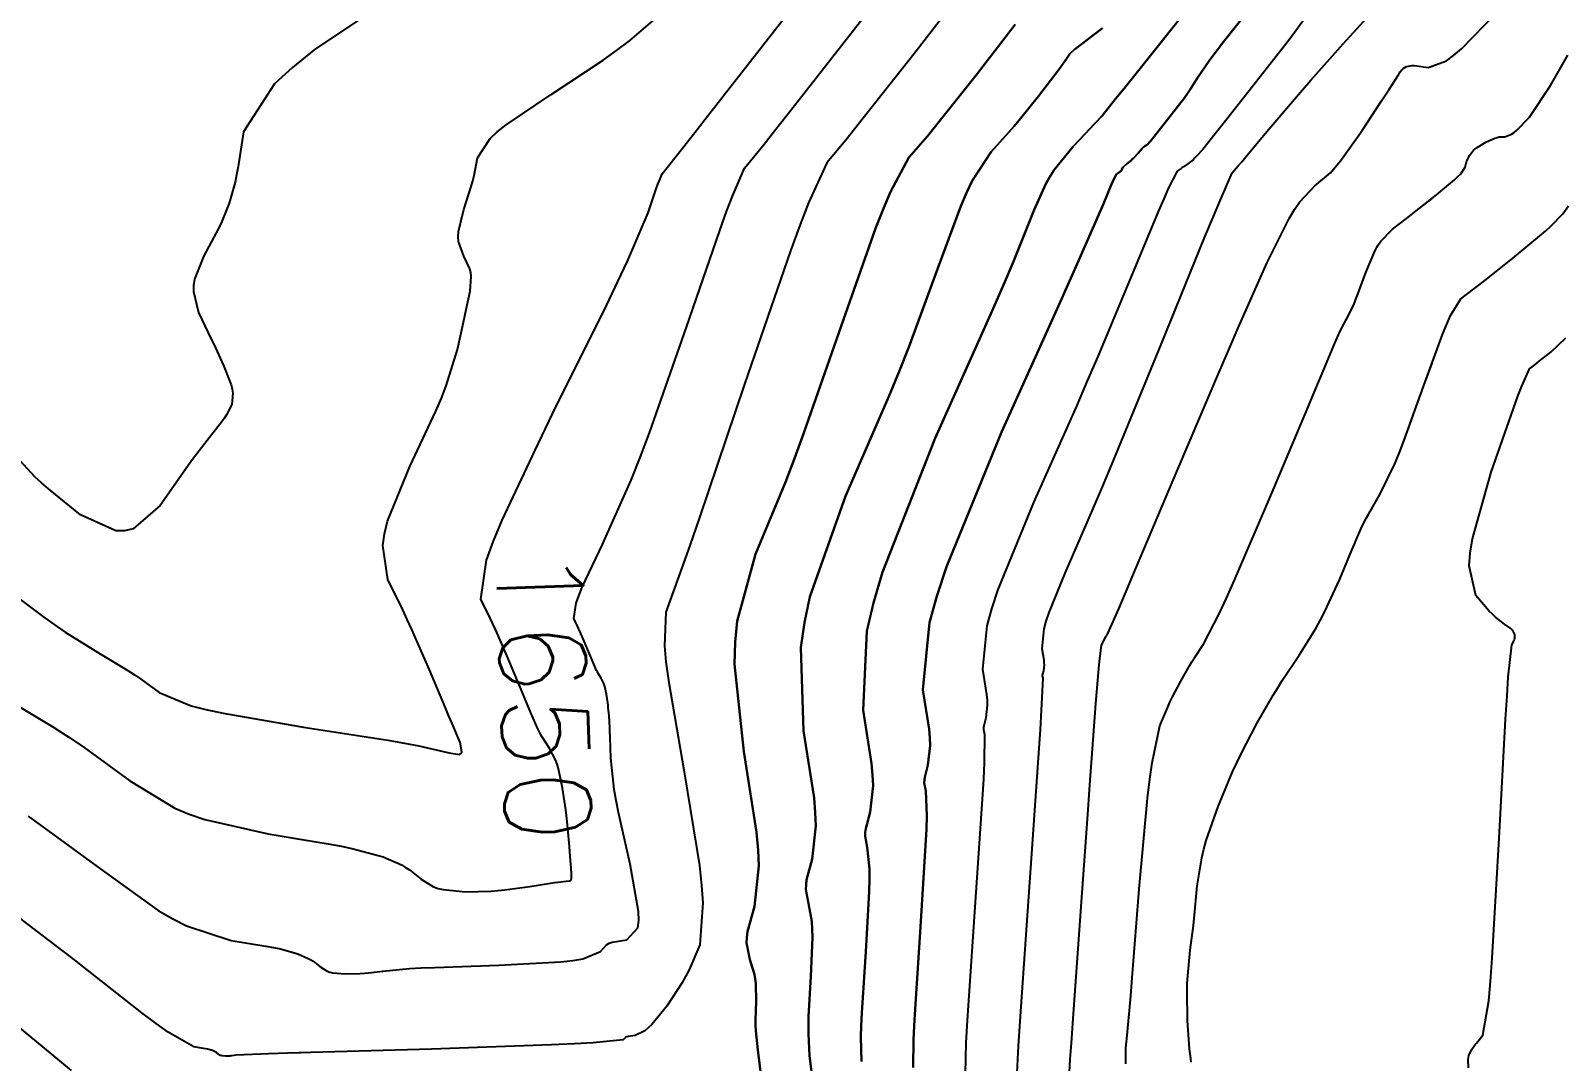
# Model space of a CAD drawing. Header units: metres. Extents: x 837476 to 838477, y 1189012 to 1191014.
# Drawn here: x 837813.5 to 837880.7, y 1190321.2 to 1190366.3 of the extents above; entities that cross this region are included whole.
import ezdxf

# ---------------------------------------------------------------- set-up
doc = ezdxf.new("R2010")
doc.units = ezdxf.units.M
doc.header["$LTSCALE"] = 0.3
doc.layers.add('COTAS 10', color=1, linetype='Continuous')
doc.layers.add('COTAS INT', color=252, linetype='Continuous')
doc.styles.get("Standard").update_dxf_attribs({"font": 'simplex.shx'})

msp = doc.modelspace()

# ---------------------------------------------------------------- linework, layer by layer
at = {"layer": 'COTAS 10'}
for points in [[(837811.466, 1190337.602), (837814.442, 1190335.824), (837815.156, 1190335.367), (837815.822, 1190334.925), (837817.831, 1190333.455), (837819.795, 1190332.265), (837820.432, 1190331.999), (837821.11, 1190331.76), (837823.896, 1190331.129), (837826.525, 1190330.7), (837827.103, 1190330.589), (837827.617, 1190330.482), (837828.932, 1190330.123), (837829.729, 1190329.77), (837829.917, 1190329.666), (837830.09, 1190329.56), (837830.594, 1190329.152), (837831.142, 1190328.809), (837831.343, 1190328.743), (837831.565, 1190328.689), (837832.542, 1190328.599), (837833.653, 1190328.627), (837833.958, 1190328.648), (837834.263, 1190328.675), (837835.358, 1190328.819), (837836.266, 1190328.967), (837836.452, 1190328.994), (837836.611, 1190329.017), (837836.952, 1190329.056), (837837.084, 1190329.068), (837837.11, 1190329.073), (837837.132, 1190329.08), (837837.176, 1190329.113), (837837.188, 1190329.175), (837837.189, 1190329.2), (837837.191, 1190329.229), (837837.19, 1190329.359), (837837.172, 1190329.663), (837837.162, 1190329.802), (837837.15, 1190329.963), (837837.089, 1190330.74), (837836.999, 1190331.673), (837836.969, 1190331.932), (837836.937, 1190332.193), (837836.801, 1190333.139), (837836.619, 1190333.988), (837836.557, 1190334.188), (837836.49, 1190334.372), (837836.206, 1190334.908), (837835.891, 1190335.409), (837835.804, 1190335.57), (837835.716, 1190335.742), (837835.402, 1190336.443), (837835.051, 1190337.294), (837834.94, 1190337.559), (837834.823, 1190337.837), (837834.353, 1190338.95), (837833.869, 1190340.059), (837833.744, 1190340.335), (837833.622, 1190340.597), (837833.215, 1190341.429), (837833.464, 1190343.128), (837833.757, 1190343.936), (837834.147, 1190344.89), (837835.603, 1190347.955), (837836.363, 1190349.556), (837838.738, 1190354.327), (837839.228, 1190355.348), (837839.645, 1190356.238), (837840.549, 1190358.367), (837840.906, 1190359.407), (837840.979, 1190359.611), (837841.041, 1190359.778), (837841.171, 1190360.078), (837842.057, 1190361.2), (837842.595, 1190361.885), (837843.26, 1190362.734), (837846.721, 1190367.154)], [(837824.923, 1190330.961), (837826.525, 1190330.7), (837827.103, 1190330.589), (837827.617, 1190330.482), (837828.932, 1190330.123), (837829.729, 1190329.77), (837829.917, 1190329.666), (837830.09, 1190329.56), (837830.594, 1190329.152), (837831.142, 1190328.809), (837831.343, 1190328.743), (837831.565, 1190328.689), (837832.542, 1190328.599), (837833.653, 1190328.627), (837833.958, 1190328.648), (837834.263, 1190328.675), (837835.358, 1190328.819), (837836.266, 1190328.967), (837836.452, 1190328.994), (837836.611, 1190329.017), (837836.952, 1190329.056), (837837.084, 1190329.068), (837837.11, 1190329.073), (837837.132, 1190329.08), (837837.176, 1190329.113), (837837.188, 1190329.175), (837837.189, 1190329.2), (837837.191, 1190329.229), (837837.19, 1190329.359), (837837.172, 1190329.663), (837837.162, 1190329.802), (837837.15, 1190329.963), (837837.089, 1190330.74), (837836.999, 1190331.673), (837836.969, 1190331.932), (837836.937, 1190332.193), (837836.801, 1190333.139), (837836.619, 1190333.988), (837836.557, 1190334.188), (837836.49, 1190334.372), (837836.206, 1190334.908), (837835.891, 1190335.409), (837835.804, 1190335.57), (837835.716, 1190335.742), (837835.402, 1190336.443), (837835.051, 1190337.294), (837834.94, 1190337.559), (837834.823, 1190337.837), (837834.353, 1190338.95), (837833.869, 1190340.059), (837833.744, 1190340.335), (837833.622, 1190340.597), (837833.215, 1190341.429), (837833.464, 1190343.128), (837833.757, 1190343.936), (837834.147, 1190344.89), (837835.603, 1190347.955), (837836.363, 1190349.556), (837838.738, 1190354.327), (837839.228, 1190355.348), (837839.645, 1190356.238), (837840.549, 1190358.367), (837840.906, 1190359.407), (837840.979, 1190359.611), (837841.041, 1190359.778), (837841.171, 1190360.078), (837842.057, 1190361.2), (837842.595, 1190361.885), (837843.26, 1190362.734), (837846.721, 1190367.154)], [(837849.899, 1190321.147), (837849.879, 1190322.238), (837849.895, 1190322.721), (837849.92, 1190323.282), (837850.088, 1190325.963), (837850.236, 1190328.609), (837850.249, 1190329.149), (837850.249, 1190329.604), (837850.149, 1190330.554), (837850.059, 1190331.033), (837850.067, 1190331.193), (837850.088, 1190331.365), (837850.283, 1190332.084), (837850.41, 1190333.252), (837850.39, 1190333.708), (837850.344, 1190334.221), (837849.979, 1190336.55), (837850.144, 1190340.024), (837850.434, 1190341.259), (837850.83, 1190342.612), (837853.141, 1190348.486), (837855.632, 1190354.063), (837856.141, 1190355.229), (837856.573, 1190356.231), (837857.481, 1190358.486), (837857.986, 1190359.635), (837858.163, 1190359.939), (837858.357, 1190360.239), (837859.191, 1190361.271), (837859.95, 1190362.075), (837860.096, 1190362.23), (837860.214, 1190362.356), (837860.409, 1190362.564), (837860.42, 1190362.577), (837860.422, 1190362.58), (837860.423, 1190362.583), (837860.427, 1190362.588), (837860.429, 1190362.59), (837860.43, 1190362.592), (837860.432, 1190362.594), (837860.438, 1190362.599), (837860.444, 1190362.603), (837860.45, 1190362.608), (837860.452, 1190362.609), (837860.453, 1190362.61), (837860.457, 1190362.612), (837861.049, 1190363.352), (837861.422, 1190363.817), (837861.884, 1190364.396), (837864.307, 1190367.427)], [(837864.307, 1190367.427), (837861.884, 1190364.396), (837861.422, 1190363.817), (837861.049, 1190363.352), (837860.457, 1190362.612), (837860.453, 1190362.61), (837860.452, 1190362.609), (837860.45, 1190362.608), (837860.444, 1190362.603), (837860.438, 1190362.599), (837860.432, 1190362.594), (837860.43, 1190362.592), (837860.429, 1190362.59), (837860.427, 1190362.588), (837860.423, 1190362.583), (837860.422, 1190362.58), (837860.42, 1190362.577), (837860.409, 1190362.564), (837860.214, 1190362.356), (837860.096, 1190362.23), (837859.95, 1190362.075), (837859.191, 1190361.271), (837858.357, 1190360.239), (837858.163, 1190359.939), (837857.986, 1190359.635), (837857.481, 1190358.486), (837856.573, 1190356.231), (837856.141, 1190355.229), (837855.632, 1190354.063), (837853.141, 1190348.486), (837850.83, 1190342.612), (837850.434, 1190341.259), (837850.144, 1190340.024), (837849.979, 1190336.55), (837850.344, 1190334.221), (837850.39, 1190333.708), (837850.41, 1190333.252), (837850.283, 1190332.084), (837850.088, 1190331.365), (837850.067, 1190331.193), (837850.059, 1190331.033), (837850.149, 1190330.554), (837850.249, 1190329.604), (837850.249, 1190329.149), (837850.236, 1190328.609), (837850.088, 1190325.963), (837849.92, 1190323.282), (837849.895, 1190322.721), (837849.879, 1190322.238), (837849.899, 1190321.147)], [(837861.498, 1190321.051), (837861.492, 1190321.511), (837861.496, 1190321.632), (837861.501, 1190321.75), (837861.542, 1190322.153), (837861.658, 1190323.393), (837861.712, 1190324.038), (837861.776, 1190324.815), (837862.084, 1190328.711), (837862.447, 1190332.699), (837862.546, 1190333.534), (837862.643, 1190334.251), (837862.985, 1190335.866), (837863.33, 1190336.686), (837863.429, 1190336.901), (837863.529, 1190337.112), (837863.902, 1190337.832), (837864.288, 1190338.498), (837864.396, 1190338.675), (837864.505, 1190338.848), (837864.903, 1190339.447), (837865.607, 1190340.815), (837865.908, 1190341.473), (837866.256, 1190342.252), (837867.898, 1190346.076), (837869.505, 1190349.891), (837869.83, 1190350.664), (837870.104, 1190351.315), (837870.662, 1190352.644), (837870.885, 1190353.148), (837870.947, 1190353.279), (837871.011, 1190353.407), (837871.242, 1190353.836), (837871.504, 1190354.376), (837871.586, 1190354.573), (837871.672, 1190354.792), (837872.018, 1190355.752), (837872.424, 1190356.71), (837872.548, 1190356.926), (837872.676, 1190357.122), (837873.182, 1190357.651), (837873.806, 1190358.118), (837874.01, 1190358.274), (837874.226, 1190358.442), (837875.116, 1190359.146), (837875.903, 1190359.807), (837876.054, 1190359.948), (837876.177, 1190360.07), (837876.38, 1190360.361), (837876.416, 1190360.544), (837876.434, 1190360.599), (837876.455, 1190360.655), (837876.558, 1190360.874), (837876.746, 1190361.103), (837876.819, 1190361.167), (837876.903, 1190361.23), (837877.284, 1190361.459), (837877.681, 1190361.635), (837877.775, 1190361.665), (837877.862, 1190361.687), (837878.115, 1190361.698), (837878.406, 1190361.805), (837878.516, 1190361.887), (837878.639, 1190361.991), (837879.19, 1190362.559), (837880.115, 1190363.939), (837880.473, 1190364.556), (837880.877, 1190365.276)], [(837861.498, 1190321.051), (837861.492, 1190321.511), (837861.496, 1190321.632), (837861.501, 1190321.75), (837861.542, 1190322.153), (837861.658, 1190323.393), (837861.712, 1190324.038), (837861.776, 1190324.815), (837862.084, 1190328.711), (837862.447, 1190332.699), (837862.546, 1190333.534), (837862.643, 1190334.251), (837862.985, 1190335.866), (837863.33, 1190336.686), (837863.429, 1190336.901), (837863.529, 1190337.112), (837863.902, 1190337.832), (837864.288, 1190338.498), (837864.396, 1190338.675), (837864.505, 1190338.848), (837864.903, 1190339.447), (837865.607, 1190340.815), (837865.908, 1190341.473), (837866.256, 1190342.252), (837867.898, 1190346.076), (837869.505, 1190349.891), (837869.83, 1190350.664), (837870.104, 1190351.315), (837870.662, 1190352.644), (837870.885, 1190353.148), (837870.947, 1190353.279), (837871.011, 1190353.407), (837871.242, 1190353.836), (837871.504, 1190354.376), (837871.586, 1190354.573), (837871.672, 1190354.792), (837872.018, 1190355.752), (837872.424, 1190356.71), (837872.548, 1190356.926), (837872.676, 1190357.122), (837873.182, 1190357.651), (837873.806, 1190358.118), (837874.01, 1190358.274), (837874.226, 1190358.442), (837874.923, 1190358.994)]]:
    msp.add_lwpolyline(points, dxfattribs=at)
at = {"layer": 'COTAS INT'}
for points in [[(837813.371, 1190331.909), (837816.548, 1190329.582), (837819.069, 1190327.777), (837819.703, 1190327.41), (837820.308, 1190327.101), (837822.263, 1190326.463), (837823.789, 1190326.214), (837824.125, 1190326.149), (837824.423, 1190326.087), (837825.187, 1190325.879), (837825.65, 1190325.674), (837825.759, 1190325.613), (837825.859, 1190325.551), (837826.152, 1190325.315), (837826.47, 1190325.115), (837826.587, 1190325.077), (837826.716, 1190325.046), (837827.283, 1190324.993), (837827.928, 1190325.01), (837828.106, 1190325.022), (837828.283, 1190325.038), (837828.919, 1190325.121), (837830.083, 1190325.225), (837830.593, 1190325.253), (837831.184, 1190325.28), (837834, 1190325.378), (837836.72, 1190325.528), (837837.251, 1190325.588), (837837.686, 1190325.657), (837838.457, 1190325.972), (837838.721, 1190326.275), (837838.837, 1190326.336), (837838.972, 1190326.386), (837839.612, 1190326.485), (837840.099, 1190327.014), (837840.137, 1190327.336), (837840.133, 1190327.734), (837839.769, 1190329.802), (837839.25, 1190332.076), (837839.149, 1190332.602), (837839.065, 1190333.084), (837838.93, 1190334.317), (837838.915, 1190334.452), (837838.884, 1190335.391), (837838.876, 1190335.602), (837838.867, 1190335.792), (837838.837, 1190336.301), (837838.802, 1190336.674), (837838.79, 1190336.778), (837838.777, 1190336.882), (837838.723, 1190337.26), (837838.65, 1190337.599), (837838.625, 1190337.679), (837838.598, 1190337.752), (837838.485, 1190337.966), (837838.359, 1190338.166), (837838.324, 1190338.231), (837838.289, 1190338.299), (837838.164, 1190338.579), (837838.023, 1190338.919), (837837.979, 1190339.025), (837837.932, 1190339.136), (837837.745, 1190339.581), (837837.551, 1190340.024), (837837.501, 1190340.134), (837837.453, 1190340.238), (837837.29, 1190340.571), (837837.39, 1190341.249), (837837.507, 1190341.572), (837837.662, 1190341.953), (837838.547, 1190343.817), (837838.595, 1190343.924), (837839.805, 1190346.643), (837840.196, 1190347.631), (837840.606, 1190348.709), (837842.238, 1190353.342), (837843.694, 1190357.584), (837843.992, 1190358.415), (837844.244, 1190359.096), (837844.775, 1190360.316), (837845.636, 1190361.375), (837846.096, 1190361.954), (837846.651, 1190362.658), (837849.458, 1190366.236), (837852.289, 1190369.898)], [(837824.923, 1190325.951), (837825.187, 1190325.879), (837825.65, 1190325.674), (837825.759, 1190325.613), (837825.859, 1190325.551), (837826.152, 1190325.315), (837826.47, 1190325.115), (837826.587, 1190325.077), (837826.716, 1190325.046), (837827.283, 1190324.993), (837827.928, 1190325.01), (837828.106, 1190325.022), (837828.283, 1190325.038), (837828.919, 1190325.121), (837830.083, 1190325.225), (837830.593, 1190325.253), (837831.184, 1190325.28), (837834, 1190325.378), (837836.72, 1190325.528), (837837.251, 1190325.588), (837837.686, 1190325.657), (837838.457, 1190325.972), (837838.721, 1190326.275), (837838.837, 1190326.336), (837838.972, 1190326.386), (837839.612, 1190326.485), (837840.099, 1190327.014), (837840.137, 1190327.336), (837840.133, 1190327.734), (837839.769, 1190329.802), (837839.25, 1190332.076), (837839.149, 1190332.602), (837839.065, 1190333.084), (837838.93, 1190334.317), (837838.915, 1190334.452), (837838.884, 1190335.391), (837838.876, 1190335.602), (837838.867, 1190335.792), (837838.837, 1190336.301), (837838.802, 1190336.674), (837838.79, 1190336.778), (837838.777, 1190336.882), (837838.723, 1190337.26), (837838.65, 1190337.599), (837838.625, 1190337.679), (837838.598, 1190337.752), (837838.485, 1190337.966), (837838.359, 1190338.166), (837838.324, 1190338.231), (837838.289, 1190338.299), (837838.164, 1190338.579), (837838.023, 1190338.919), (837837.979, 1190339.025), (837837.932, 1190339.136), (837837.745, 1190339.581), (837837.551, 1190340.024), (837837.501, 1190340.134), (837837.453, 1190340.238), (837837.29, 1190340.571), (837837.39, 1190341.249), (837837.507, 1190341.572), (837837.662, 1190341.953), (837838.547, 1190343.817), (837838.595, 1190343.924), (837839.805, 1190346.643), (837840.196, 1190347.631), (837840.606, 1190348.709), (837842.238, 1190353.342), (837843.694, 1190357.584), (837843.992, 1190358.415), (837844.244, 1190359.096), (837844.775, 1190360.316), (837845.636, 1190361.375), (837846.096, 1190361.954), (837846.651, 1190362.658), (837849.458, 1190366.236), (837852.289, 1190369.898)], [(837830.806, 1190368.798), (837825.904, 1190365.512), (837824.949, 1190364.736), (837824.169, 1190364.019), (837822.805, 1190361.917), (837822.572, 1190360.388), (837822.506, 1190360.033), (837822.438, 1190359.708), (837822.186, 1190358.78), (837821.858, 1190357.98), (837821.742, 1190357.736), (837821.616, 1190357.482), (837821.071, 1190356.48), (837820.661, 1190355.45), (837820.619, 1190355.178), (837820.609, 1190354.911), (837820.833, 1190353.995), (837821.262, 1190353.103), (837821.382, 1190352.851), (837821.502, 1190352.597), (837821.938, 1190351.664), (837822.261, 1190350.827), (837822.309, 1190350.634), (837822.34, 1190350.457), (837822.302, 1190349.96), (837822.059, 1190349.502), (837821.959, 1190349.35), (837821.846, 1190349.188), (837821.321, 1190348.511), (837820.615, 1190347.6), (837820.388, 1190347.29), (837820.146, 1190346.954), (837819.158, 1190345.53), (837817.965, 1190344.502), (837817.596, 1190344.416), (837817.209, 1190344.415), (837815.667, 1190345.126), (837814.253, 1190346.263), (837813.946, 1190346.53), (837813.676, 1190346.777), (837813.009, 1190347.494)], [(837830.806, 1190368.798), (837825.904, 1190365.512), (837824.949, 1190364.736), (837824.169, 1190364.019), (837822.805, 1190361.917), (837822.572, 1190360.388), (837822.506, 1190360.033), (837822.438, 1190359.708), (837822.186, 1190358.78), (837821.858, 1190357.98), (837821.742, 1190357.736), (837821.616, 1190357.482), (837821.071, 1190356.48), (837820.661, 1190355.45), (837820.619, 1190355.178), (837820.609, 1190354.911), (837820.833, 1190353.995)], [(837854.322, 1190368.068), (837852.196, 1190365.318), (837850.042, 1190362.583), (837849.596, 1190362.023), (837849.214, 1190361.55), (837848.379, 1190360.555), (837847.577, 1190358.803), (837847.217, 1190357.852), (837846.797, 1190356.699), (837844.78, 1190350.852), (837842.784, 1190344.96), (837842.377, 1190343.779), (837842.034, 1190342.792), (837841.32, 1190340.852), (837841.261, 1190339.372), (837841.33, 1190338.675), (837841.436, 1190337.853), (837842.129, 1190333.847), (837842.802, 1190329.752), (837842.896, 1190328.875), (837842.95, 1190328.109), (837842.81, 1190326.266), (837842.344, 1190325.173), (837842.192, 1190324.88), (837842.031, 1190324.59), (837841.366, 1190323.576), (837840.711, 1190322.777), (837840.555, 1190322.624), (837840.41, 1190322.499), (837839.979, 1190322.293), (837839.68, 1190322.255), (837839.619, 1190322.236), (837839.567, 1190322.214), (837839.456, 1190322.107), (837838.136, 1190321.965), (837837.321, 1190321.922), (837836.312, 1190321.877), (837831.047, 1190321.701), (837825.758, 1190321.544), (837824.733, 1190321.512), (837823.9, 1190321.484), (837822.479, 1190321.424), (837822.302, 1190321.4), (837822.253, 1190321.396), (837822.204, 1190321.393), (837822.025, 1190321.388), (837821.867, 1190321.403), (837821.831, 1190321.411), (837821.799, 1190321.422), (837821.71, 1190321.477), (837821.629, 1190321.543), (837821.601, 1190321.56), (837821.571, 1190321.577), (837821.442, 1190321.634), (837821.23, 1190321.692), (837821.147, 1190321.709), (837821.053, 1190321.727), (837820.629, 1190321.796), (837819.507, 1190322.441), (837818.973, 1190322.821), (837818.344, 1190323.289), (837815.265, 1190325.709), (837811.508, 1190328.558)], [(837854.322, 1190368.068), (837852.196, 1190365.318), (837850.042, 1190362.583), (837849.596, 1190362.023), (837849.214, 1190361.55), (837848.379, 1190360.555), (837847.577, 1190358.803), (837847.217, 1190357.852), (837846.797, 1190356.699), (837844.78, 1190350.852), (837842.784, 1190344.96), (837842.377, 1190343.779), (837842.034, 1190342.792), (837841.32, 1190340.852), (837841.261, 1190339.372), (837841.33, 1190338.675), (837841.436, 1190337.853), (837842.129, 1190333.847), (837842.802, 1190329.752), (837842.896, 1190328.875), (837842.95, 1190328.109), (837842.81, 1190326.266), (837842.344, 1190325.173), (837842.192, 1190324.88), (837842.031, 1190324.59), (837841.366, 1190323.576), (837840.711, 1190322.777), (837840.555, 1190322.624), (837840.41, 1190322.499), (837839.979, 1190322.293), (837839.68, 1190322.255), (837839.619, 1190322.236), (837839.567, 1190322.214), (837839.456, 1190322.107), (837838.136, 1190321.965), (837837.321, 1190321.922), (837836.312, 1190321.877), (837831.047, 1190321.701), (837825.758, 1190321.544), (837824.923, 1190321.518)], [(837852.171, 1190320.889), (837852.183, 1190322.107), (837852.212, 1190322.716), (837852.252, 1190323.443), (837852.492, 1190327.051), (837852.717, 1190330.629), (837852.749, 1190331.338), (837852.767, 1190331.924), (837852.721, 1190333.02), (837852.655, 1190333.375), (837852.66, 1190333.493), (837852.676, 1190333.62), (837852.82, 1190334.151), (837852.914, 1190335.014), (837852.899, 1190335.351), (837852.865, 1190335.73), (837852.595, 1190337.45), (837852.889, 1190340.398), (837853.212, 1190341.55), (837853.638, 1190342.847), (837856.05, 1190348.748), (837858.616, 1190354.45), (837859.14, 1190355.623), (837859.584, 1190356.62), (837860.511, 1190358.753), (837860.843, 1190359.551), (837860.91, 1190359.706), (837860.966, 1190359.833), (837861.082, 1190360.053), (837861.134, 1190360.091), (837861.15, 1190360.102), (837861.167, 1190360.114), (837861.236, 1190360.16), (837861.295, 1190360.208), (837861.306, 1190360.221), (837861.314, 1190360.234), (837861.326, 1190360.28), (837861.358, 1190360.343), (837861.379, 1190360.366), (837861.405, 1190360.391), (837861.544, 1190360.505), (837861.724, 1190360.657), (837861.777, 1190360.707), (837861.83, 1190360.76), (837862.032, 1190360.98), (837862.206, 1190361.176), (837862.242, 1190361.213), (837862.273, 1190361.244), (837862.341, 1190361.294), (837862.381, 1190361.308), (837862.393, 1190361.316), (837862.406, 1190361.325), (837862.46, 1190361.37), (837862.647, 1190361.592), (837862.744, 1190361.713), (837862.861, 1190361.859), (837863.446, 1190362.599), (837864.062, 1190363.408), (837864.198, 1190363.598), (837864.319, 1190363.772), (837864.633, 1190364.277), (837865.185, 1190365.076), (837865.456, 1190365.435), (837865.778, 1190365.855), (837867.368, 1190367.871)], [(837867.368, 1190367.871), (837865.778, 1190365.855), (837865.456, 1190365.435), (837865.185, 1190365.076), (837864.633, 1190364.277), (837864.319, 1190363.772), (837864.198, 1190363.598), (837864.062, 1190363.408), (837863.446, 1190362.599), (837862.861, 1190361.859), (837862.744, 1190361.713), (837862.647, 1190361.592), (837862.46, 1190361.37), (837862.406, 1190361.325), (837862.393, 1190361.316), (837862.381, 1190361.308), (837862.341, 1190361.294), (837862.273, 1190361.244), (837862.242, 1190361.213), (837862.206, 1190361.176), (837862.032, 1190360.98), (837861.83, 1190360.76), (837861.777, 1190360.707), (837861.724, 1190360.657), (837861.544, 1190360.505), (837861.405, 1190360.391), (837861.379, 1190360.366), (837861.358, 1190360.343), (837861.326, 1190360.28), (837861.314, 1190360.234), (837861.306, 1190360.221), (837861.295, 1190360.208), (837861.236, 1190360.16), (837861.167, 1190360.114), (837861.15, 1190360.102), (837861.134, 1190360.091), (837861.082, 1190360.053), (837860.966, 1190359.833), (837860.91, 1190359.706), (837860.843, 1190359.551), (837860.511, 1190358.753), (837859.584, 1190356.62), (837859.14, 1190355.623), (837858.616, 1190354.45), (837856.05, 1190348.748), (837853.638, 1190342.847), (837853.212, 1190341.55), (837852.889, 1190340.398), (837852.595, 1190337.45), (837852.865, 1190335.73), (837852.899, 1190335.351), (837852.914, 1190335.014), (837852.82, 1190334.151), (837852.676, 1190333.62), (837852.66, 1190333.493), (837852.655, 1190333.375), (837852.721, 1190333.02), (837852.767, 1190331.924), (837852.749, 1190331.338), (837852.717, 1190330.629), (837852.492, 1190327.051), (837852.252, 1190323.443), (837852.212, 1190322.716), (837852.183, 1190322.107), (837852.171, 1190320.889)], [(837811.893, 1190342.237), (837813.988, 1190340.678), (837814.503, 1190340.314), (837814.99, 1190339.981), (837816.516, 1190339.021), (837817.731, 1190338.295), (837818.022, 1190338.108), (837818.294, 1190337.928), (837819.115, 1190337.328), (837820.52, 1190336.752), (837821.161, 1190336.587), (837821.911, 1190336.42), (837825.53, 1190335.795), (837829.131, 1190335.235), (837829.871, 1190335.108), (837830.498, 1190334.994), (837831.832, 1190334.686), (837832.273, 1190334.616), (837832.336, 1190334.652), (837832.375, 1190334.713), (837832.303, 1190335.134), (837831.953, 1190335.974), (837831.816, 1190336.3), (837831.662, 1190336.665), (837830.961, 1190338.32), (837830.187, 1190340.095), (837829.986, 1190340.536), (837829.792, 1190340.955), (837829.139, 1190342.287), (837828.913, 1190343.771), (837828.987, 1190344.285), (837829.12, 1190344.844), (837830.095, 1190347.239), (837831.245, 1190349.66), (837831.489, 1190350.236), (837831.701, 1190350.771), (837832.194, 1190352.365), (837832.45, 1190353.565), (837832.511, 1190353.852), (837832.569, 1190354.12), (837832.744, 1190354.922), (837832.792, 1190355.569), (837832.769, 1190355.738), (837832.73, 1190355.903), (837832.462, 1190356.463), (837832.238, 1190357.101), (837832.227, 1190357.315), (837832.24, 1190357.546), (837832.471, 1190358.514), (837832.793, 1190359.514), (837832.863, 1190359.765), (837832.923, 1190360.004), (837833.071, 1190360.772), (837833.62, 1190361.62), (837833.935, 1190361.909), (837834.32, 1190362.221), (837836.295, 1190363.545), (837838.584, 1190365.048), (837839.167, 1190365.473), (837839.727, 1190365.902), (837841.567, 1190367.482)], [(837824.923, 1190335.9), (837825.53, 1190335.795), (837829.131, 1190335.235), (837829.871, 1190335.108), (837830.498, 1190334.994), (837831.832, 1190334.686), (837832.273, 1190334.616), (837832.336, 1190334.652), (837832.375, 1190334.713), (837832.303, 1190335.134), (837831.953, 1190335.974), (837831.816, 1190336.3), (837831.662, 1190336.665), (837830.961, 1190338.32), (837830.187, 1190340.095), (837829.986, 1190340.536), (837829.792, 1190340.955), (837829.139, 1190342.287), (837828.913, 1190343.771), (837828.987, 1190344.285), (837829.12, 1190344.844), (837830.095, 1190347.239), (837831.245, 1190349.66), (837831.489, 1190350.236), (837831.701, 1190350.771), (837832.194, 1190352.365), (837832.45, 1190353.565), (837832.511, 1190353.852), (837832.569, 1190354.12), (837832.744, 1190354.922), (837832.792, 1190355.569), (837832.769, 1190355.738), (837832.73, 1190355.903), (837832.462, 1190356.463), (837832.238, 1190357.101), (837832.227, 1190357.315), (837832.24, 1190357.546), (837832.471, 1190358.514), (837832.793, 1190359.514), (837832.863, 1190359.765), (837832.923, 1190360.004), (837833.071, 1190360.772), (837833.62, 1190361.62), (837833.935, 1190361.909), (837834.32, 1190362.221), (837836.295, 1190363.545), (837838.584, 1190365.048), (837839.167, 1190365.473), (837839.727, 1190365.902), (837841.567, 1190367.482)], [(837856.716, 1190320.373), (837856.79, 1190321.845), (837856.845, 1190322.707), (837856.916, 1190323.765), (837857.299, 1190329.227), (837857.679, 1190334.67), (837857.749, 1190335.716), (837857.802, 1190336.562), (837857.865, 1190337.953), (837857.846, 1190338.057), (837857.847, 1190338.092), (837857.852, 1190338.129), (837857.894, 1190338.284), (837857.922, 1190338.538), (837857.917, 1190338.636), (837857.908, 1190338.748), (837857.828, 1190339.252), (837857.915, 1190340.117), (837858.009, 1190340.454), (837858.134, 1190340.835), (837858.842, 1190342.566), (837860.037, 1190345.326), (837860.47, 1190346.355), (837860.947, 1190347.5), (837863.037, 1190352.593), (837864.963, 1190357.302), (837865.335, 1190358.205), (837865.639, 1190358.933), (837866.155, 1190360.115), (837866.427, 1190360.421), (837866.577, 1190360.597), (837866.758, 1190360.812), (837867.682, 1190361.922), (837868.884, 1190363.345), (837869.24, 1190363.759), (837869.607, 1190364.181), (837871.02, 1190365.776), (837872.224, 1190367.091)], [(837856.716, 1190320.373), (837856.79, 1190321.845), (837856.845, 1190322.707), (837856.916, 1190323.765), (837857.299, 1190329.227), (837857.679, 1190334.67), (837857.749, 1190335.716), (837857.802, 1190336.562), (837857.865, 1190337.953), (837857.846, 1190338.057), (837857.847, 1190338.092), (837857.852, 1190338.129), (837857.894, 1190338.284), (837857.922, 1190338.538), (837857.917, 1190338.636), (837857.908, 1190338.748), (837857.828, 1190339.252), (837857.915, 1190340.117), (837858.009, 1190340.454), (837858.134, 1190340.835), (837858.842, 1190342.566), (837860.037, 1190345.326), (837860.47, 1190346.355), (837860.947, 1190347.5), (837863.037, 1190352.593), (837864.963, 1190357.302), (837865.335, 1190358.205), (837865.639, 1190358.933), (837866.155, 1190360.115), (837866.427, 1190360.421), (837866.577, 1190360.597), (837866.758, 1190360.812), (837867.682, 1190361.922), (837868.884, 1190363.345), (837869.24, 1190363.759), (837869.607, 1190364.181), (837871.02, 1190365.776), (837872.224, 1190367.091)], [(837858.989, 1190320.115), (837859.061, 1190321.256), (837859.109, 1190321.956), (837859.169, 1190322.821), (837859.489, 1190327.33), (837859.839, 1190332.194), (837859.919, 1190333.282), (837859.99, 1190334.259), (837860.186, 1190336.856), (837860.312, 1190338.383), (837860.341, 1190338.685), (837860.366, 1190338.934), (837860.434, 1190339.399), (837860.484, 1190339.518), (837860.498, 1190339.55), (837860.513, 1190339.58), (837860.567, 1190339.685), (837860.623, 1190339.782), (837860.639, 1190339.807), (837860.655, 1190339.833), (837860.712, 1190339.92), (837861.186, 1190341.001), (837861.464, 1190341.652), (837861.806, 1190342.457), (837863.571, 1190346.636), (837865.531, 1190351.251), (837865.995, 1190352.329), (837866.425, 1190353.322), (837867.696, 1190356.189), (837868.655, 1190358.107), (837868.889, 1190358.501), (837869.108, 1190358.836), (837869.787, 1190359.551), (837870.462, 1190360.122), (837870.68, 1190360.366), (837870.911, 1190360.647), (837871.858, 1190361.975), (837872.711, 1190363.272), (837872.883, 1190363.535), (837873.028, 1190363.756), (837873.317, 1190364.206), (837873.415, 1190364.366), (837873.438, 1190364.404), (837873.459, 1190364.44), (837873.523, 1190364.547), (837873.597, 1190364.636), (837873.625, 1190364.661), (837873.657, 1190364.685), (837873.8, 1190364.771), (837874.047, 1190364.817), (837874.143, 1190364.816), (837874.252, 1190364.808), (837874.75, 1190364.731), (837875.561, 1190365.028), (837875.867, 1190365.256), (837876.21, 1190365.547), (837877.744, 1190367.128)], [(837856.641, 1190366.618), (837856.354, 1190366.238), (837854.934, 1190364.4), (837853.433, 1190362.507), (837853.096, 1190362.092), (837852.793, 1190361.725), (837851.983, 1190360.794), (837851.17, 1190359.281), (837850.866, 1190358.548), (837850.526, 1190357.677), (837849.014, 1190353.397), (837847.38, 1190348.717), (837846.965, 1190347.595), (837846.566, 1190346.549), (837845.26, 1190343.397), (837844.45, 1190340.452), (837844.365, 1190339.536), (837844.339, 1190338.577), (837844.746, 1190334.748), (837845.302, 1190331.203), (837845.371, 1190330.422), (837845.403, 1190329.729), (837845.209, 1190327.95), (837844.913, 1190326.856), (837844.88, 1190326.595), (837844.868, 1190326.351), (837845.004, 1190325.621), (837845.214, 1190324.966), (837845.249, 1190324.771), (837845.274, 1190324.568), (837845.281, 1190323.786), (837845.256, 1190322.96), (837845.261, 1190322.73), (837845.272, 1190322.5), (837845.354, 1190321.664), (837845.479, 1190320.712)], [(837845.479, 1190320.712), (837845.354, 1190321.664), (837845.272, 1190322.5), (837845.261, 1190322.73), (837845.256, 1190322.96), (837845.281, 1190323.786), (837845.274, 1190324.568), (837845.249, 1190324.771), (837845.214, 1190324.966), (837845.004, 1190325.621), (837844.868, 1190326.351), (837844.88, 1190326.595), (837844.913, 1190326.856), (837845.209, 1190327.95), (837845.403, 1190329.729), (837845.371, 1190330.422), (837845.302, 1190331.203), (837844.746, 1190334.748), (837844.339, 1190338.577), (837844.365, 1190339.536), (837844.45, 1190340.452), (837845.26, 1190343.397), (837846.566, 1190346.549), (837846.965, 1190347.595), (837847.38, 1190348.717), (837849.014, 1190353.397), (837850.526, 1190357.677), (837850.866, 1190358.548), (837851.17, 1190359.281), (837851.983, 1190360.794), (837852.793, 1190361.725), (837853.096, 1190362.092), (837853.433, 1190362.507), (837854.934, 1190364.4), (837856.354, 1190366.238), (837856.641, 1190366.618)], [(837860.479, 1190366.463), (837860.069, 1190366.154), (837859.665, 1190365.843), (837859.247, 1190365.521), (837859.08, 1190365.372), (837859.04, 1190365.329), (837859.004, 1190365.285), (837858.895, 1190365.118), (837858.652, 1190364.762), (837858.531, 1190364.599), (837858.387, 1190364.408), (837857.671, 1190363.482), (837856.824, 1190362.431), (837856.596, 1190362.161), (837856.372, 1190361.9), (837855.587, 1190361.033), (837854.763, 1190359.76), (837854.514, 1190359.244), (837854.256, 1190358.656), (837853.247, 1190355.941), (837851.977, 1190352.474), (837851.553, 1190351.412), (837851.099, 1190350.306), (837849.2, 1190345.941), (837847.64, 1190341.532), (837847.4, 1190340.398), (837847.242, 1190339.3), (837847.362, 1190335.649), (837847.823, 1190332.712), (837847.88, 1190332.065), (837847.907, 1190331.49), (837847.746, 1190330.017), (837847.5, 1190329.111), (837847.473, 1190328.894), (837847.464, 1190328.692), (837847.576, 1190328.087), (837847.732, 1190327.285), (837847.749, 1190326.96), (837847.755, 1190326.589), (837847.684, 1190324.874), (837847.588, 1190323.121), (837847.578, 1190322.725), (837847.575, 1190322.369), (837847.626, 1190321.406), (837847.77, 1190320.262)], [(837847.77, 1190320.262), (837847.626, 1190321.406), (837847.575, 1190322.369), (837847.578, 1190322.725), (837847.588, 1190323.121), (837847.684, 1190324.874), (837847.755, 1190326.589), (837847.749, 1190326.96), (837847.732, 1190327.285), (837847.576, 1190328.087), (837847.464, 1190328.692), (837847.473, 1190328.894), (837847.5, 1190329.111), (837847.746, 1190330.017), (837847.907, 1190331.49), (837847.88, 1190332.065), (837847.823, 1190332.712), (837847.362, 1190335.649), (837847.242, 1190339.3), (837847.4, 1190340.398), (837847.64, 1190341.532), (837849.2, 1190345.941), (837851.099, 1190350.306), (837851.553, 1190351.412), (837851.977, 1190352.474), (837853.247, 1190355.941), (837854.256, 1190358.656), (837854.514, 1190359.244), (837854.763, 1190359.76), (837855.587, 1190361.033), (837856.372, 1190361.9), (837856.596, 1190362.161), (837856.824, 1190362.431), (837857.671, 1190363.482), (837858.387, 1190364.408), (837858.531, 1190364.599), (837858.652, 1190364.762), (837858.895, 1190365.118), (837859.004, 1190365.285), (837859.04, 1190365.329), (837859.08, 1190365.372), (837859.247, 1190365.521), (837859.665, 1190365.843), (837860.069, 1190366.154), (837860.479, 1190366.463)], [(837869.323, 1190366.86), (837868.947, 1190366.337), (837868.742, 1190366.068), (837868.493, 1190365.744), (837867.229, 1190364.126), (837865.924, 1190362.469), (837865.649, 1190362.122), (837865.412, 1190361.823), (837864.866, 1190361.145), (837864.583, 1190360.826), (837864.511, 1190360.754), (837864.443, 1190360.688), (837864.219, 1190360.51), (837864.023, 1190360.378), (837863.972, 1190360.343), (837863.922, 1190360.308), (837863.753, 1190360.185), (837863.352, 1190359.421), (837863.156, 1190358.981), (837862.923, 1190358.442), (837861.774, 1190355.673), (837860.265, 1190352.06), (837859.805, 1190350.989), (837859.327, 1190349.888), (837857.446, 1190345.657), (837855.886, 1190341.841), (837855.61, 1190341.002), (837855.402, 1190340.257), (837855.212, 1190338.351), (837855.386, 1190337.239), (837855.408, 1190336.994), (837855.418, 1190336.776), (837855.357, 1190336.217), (837855.264, 1190335.874), (837855.254, 1190335.792), (837855.25, 1190335.716), (837855.293, 1190335.486), (837855.285, 1190334.243), (837855.249, 1190333.527), (837855.198, 1190332.649), (837854.895, 1190328.139), (837854.584, 1190323.604), (837854.529, 1190322.711), (837854.486, 1190321.976), (837854.444, 1190320.631)], [(837869.323, 1190366.86), (837868.947, 1190366.337), (837868.742, 1190366.068), (837868.493, 1190365.744), (837867.229, 1190364.126), (837865.924, 1190362.469), (837865.649, 1190362.122), (837865.412, 1190361.823), (837864.866, 1190361.145), (837864.583, 1190360.826), (837864.511, 1190360.754), (837864.443, 1190360.688), (837864.219, 1190360.51), (837864.023, 1190360.378), (837863.972, 1190360.343), (837863.922, 1190360.308), (837863.753, 1190360.185), (837863.352, 1190359.421), (837863.156, 1190358.981), (837862.923, 1190358.442), (837861.774, 1190355.673), (837860.265, 1190352.06), (837859.805, 1190350.989), (837859.327, 1190349.888), (837857.446, 1190345.657), (837855.886, 1190341.841), (837855.61, 1190341.002), (837855.402, 1190340.257), (837855.212, 1190338.351), (837855.386, 1190337.239), (837855.408, 1190336.994), (837855.418, 1190336.776), (837855.357, 1190336.217), (837855.264, 1190335.874), (837855.254, 1190335.792), (837855.25, 1190335.716), (837855.293, 1190335.486), (837855.285, 1190334.243), (837855.249, 1190333.527), (837855.198, 1190332.649), (837854.895, 1190328.139), (837854.584, 1190323.604), (837854.529, 1190322.711), (837854.486, 1190321.976), (837854.444, 1190320.631)], [(837858.989, 1190320.115), (837859.061, 1190321.256), (837859.109, 1190321.956), (837859.169, 1190322.821), (837859.489, 1190327.33), (837859.839, 1190332.194), (837859.919, 1190333.282), (837859.99, 1190334.259), (837860.186, 1190336.856), (837860.312, 1190338.383), (837860.341, 1190338.685), (837860.366, 1190338.934), (837860.434, 1190339.399), (837860.484, 1190339.518), (837860.498, 1190339.55), (837860.513, 1190339.58), (837860.567, 1190339.685), (837860.623, 1190339.782), (837860.639, 1190339.807), (837860.655, 1190339.833), (837860.712, 1190339.92), (837861.186, 1190341.001), (837861.464, 1190341.652), (837861.806, 1190342.457), (837863.571, 1190346.636), (837865.531, 1190351.251), (837865.995, 1190352.329), (837866.425, 1190353.322), (837867.696, 1190356.189), (837868.655, 1190358.107), (837868.889, 1190358.501), (837869.108, 1190358.836), (837869.787, 1190359.551), (837870.462, 1190360.122), (837870.68, 1190360.366), (837870.911, 1190360.647), (837871.858, 1190361.975), (837872.711, 1190363.272), (837872.883, 1190363.535), (837873.028, 1190363.756), (837873.317, 1190364.206), (837873.415, 1190364.366), (837873.438, 1190364.404), (837873.459, 1190364.44), (837873.523, 1190364.547), (837873.597, 1190364.636), (837873.625, 1190364.661), (837873.657, 1190364.685), (837873.8, 1190364.771), (837874.047, 1190364.817), (837874.143, 1190364.816), (837874.252, 1190364.808), (837874.75, 1190364.731), (837874.923, 1190364.795)], [(837864.366, 1190321.121), (837864.324, 1190321.408), (837864.287, 1190321.712), (837864.196, 1190322.945), (837864.18, 1190324.234), (837864.19, 1190324.573), (837864.207, 1190324.904), (837864.319, 1190326.033), (837864.46, 1190327.123), (837864.495, 1190327.428), (837864.527, 1190327.736), (837864.629, 1190328.862), (837864.822, 1190330.087), (837864.912, 1190330.457), (837865.019, 1190330.84), (837865.537, 1190332.333), (837866.177, 1190333.853), (837866.36, 1190334.253), (837866.546, 1190334.643), (837867.237, 1190335.979), (837867.953, 1190337.214), (837868.154, 1190337.542), (837868.356, 1190337.864), (837869.094, 1190338.974), (837869.82, 1190340.136), (837870.014, 1190340.491), (837870.206, 1190340.859), (837870.873, 1190342.305), (837871.408, 1190343.577), (837871.517, 1190343.835), (837871.608, 1190344.052), (837871.794, 1190344.495), (837871.967, 1190344.834), (837872.051, 1190344.986), (837872.149, 1190345.162), (837872.634, 1190346.009), (837873.285, 1190347.355), (837873.49, 1190347.847), (837873.705, 1190348.391), (837874.568, 1190350.785), (837875.383, 1190353.03), (837875.567, 1190353.48), (837875.734, 1190353.855), (837876.189, 1190354.588), (837876.741, 1190355.009), (837876.969, 1190355.188), (837877.23, 1190355.393), (837878.445, 1190356.359), (837879.651, 1190357.353), (837879.908, 1190357.576), (837880.13, 1190357.776), (837880.651, 1190358.312), (837880.906, 1190358.671)], [(837876.514, 1190320.876), (837876.507, 1190321.245), (837876.518, 1190321.333), (837876.535, 1190321.416), (837876.646, 1190321.665), (837876.814, 1190321.893), (837876.866, 1190321.961), (837876.922, 1190322.033), (837877.148, 1190322.311), (837877.406, 1190323.812), (837877.483, 1190324.654), (837877.561, 1190325.682), (837877.865, 1190330.932), (837878.145, 1190336.163), (837878.208, 1190337.178), (837878.266, 1190338.004), (837878.427, 1190339.425), (837878.52, 1190339.613), (837878.536, 1190339.663), (837878.547, 1190339.711), (837878.552, 1190339.878), (837878.468, 1190340.043), (837878.423, 1190340.091), (837878.369, 1190340.14), (837878.098, 1190340.324), (837877.704, 1190340.633), (837877.573, 1190340.759), (837877.432, 1190340.904), (837876.845, 1190341.578), (837876.553, 1190342.889), (837876.599, 1190343.437), (837876.699, 1190344.063), (837877.517, 1190346.992), (837878.489, 1190349.785), (837878.687, 1190350.326), (837878.853, 1190350.768), (837879.195, 1190351.524), (837879.423, 1190351.698), (837879.517, 1190351.771), (837879.624, 1190351.856), (837880.124, 1190352.254), (837880.789, 1190352.88)], [(837864.366, 1190321.121), (837864.324, 1190321.408), (837864.287, 1190321.712), (837864.196, 1190322.945), (837864.18, 1190324.234), (837864.19, 1190324.573), (837864.207, 1190324.904), (837864.319, 1190326.033), (837864.46, 1190327.123), (837864.495, 1190327.428), (837864.527, 1190327.736), (837864.629, 1190328.862), (837864.822, 1190330.087), (837864.912, 1190330.457), (837865.019, 1190330.84), (837865.537, 1190332.333), (837866.177, 1190333.853), (837866.36, 1190334.253), (837866.546, 1190334.643), (837867.237, 1190335.979), (837867.953, 1190337.214), (837868.154, 1190337.542), (837868.356, 1190337.864), (837869.094, 1190338.974), (837869.82, 1190340.136), (837870.014, 1190340.491), (837870.206, 1190340.859), (837870.873, 1190342.305), (837871.408, 1190343.577), (837871.517, 1190343.835), (837871.608, 1190344.052), (837871.794, 1190344.495), (837871.967, 1190344.834), (837872.051, 1190344.986), (837872.149, 1190345.162), (837872.634, 1190346.009), (837873.285, 1190347.355), (837873.49, 1190347.847), (837873.705, 1190348.391), (837874.568, 1190350.785), (837874.923, 1190351.764)], [(837812.123, 1190323.337), (837814.746, 1190321.186), (837815.249, 1190320.758)]]:
    msp.add_lwpolyline(points, dxfattribs=at)

# ---------------------------------------------------------------- texts
at = {"layer": 'COTAS 10', "insert": (837833.847, 1190343.684), "char_height": 3.8, "attachment_point": 7, "rotation": 272.03645}
msp.add_mtext('1650', dxfattribs=at)
msp.add_mtext('1650', dxfattribs=at)

doc.saveas('drawing.dxf')
